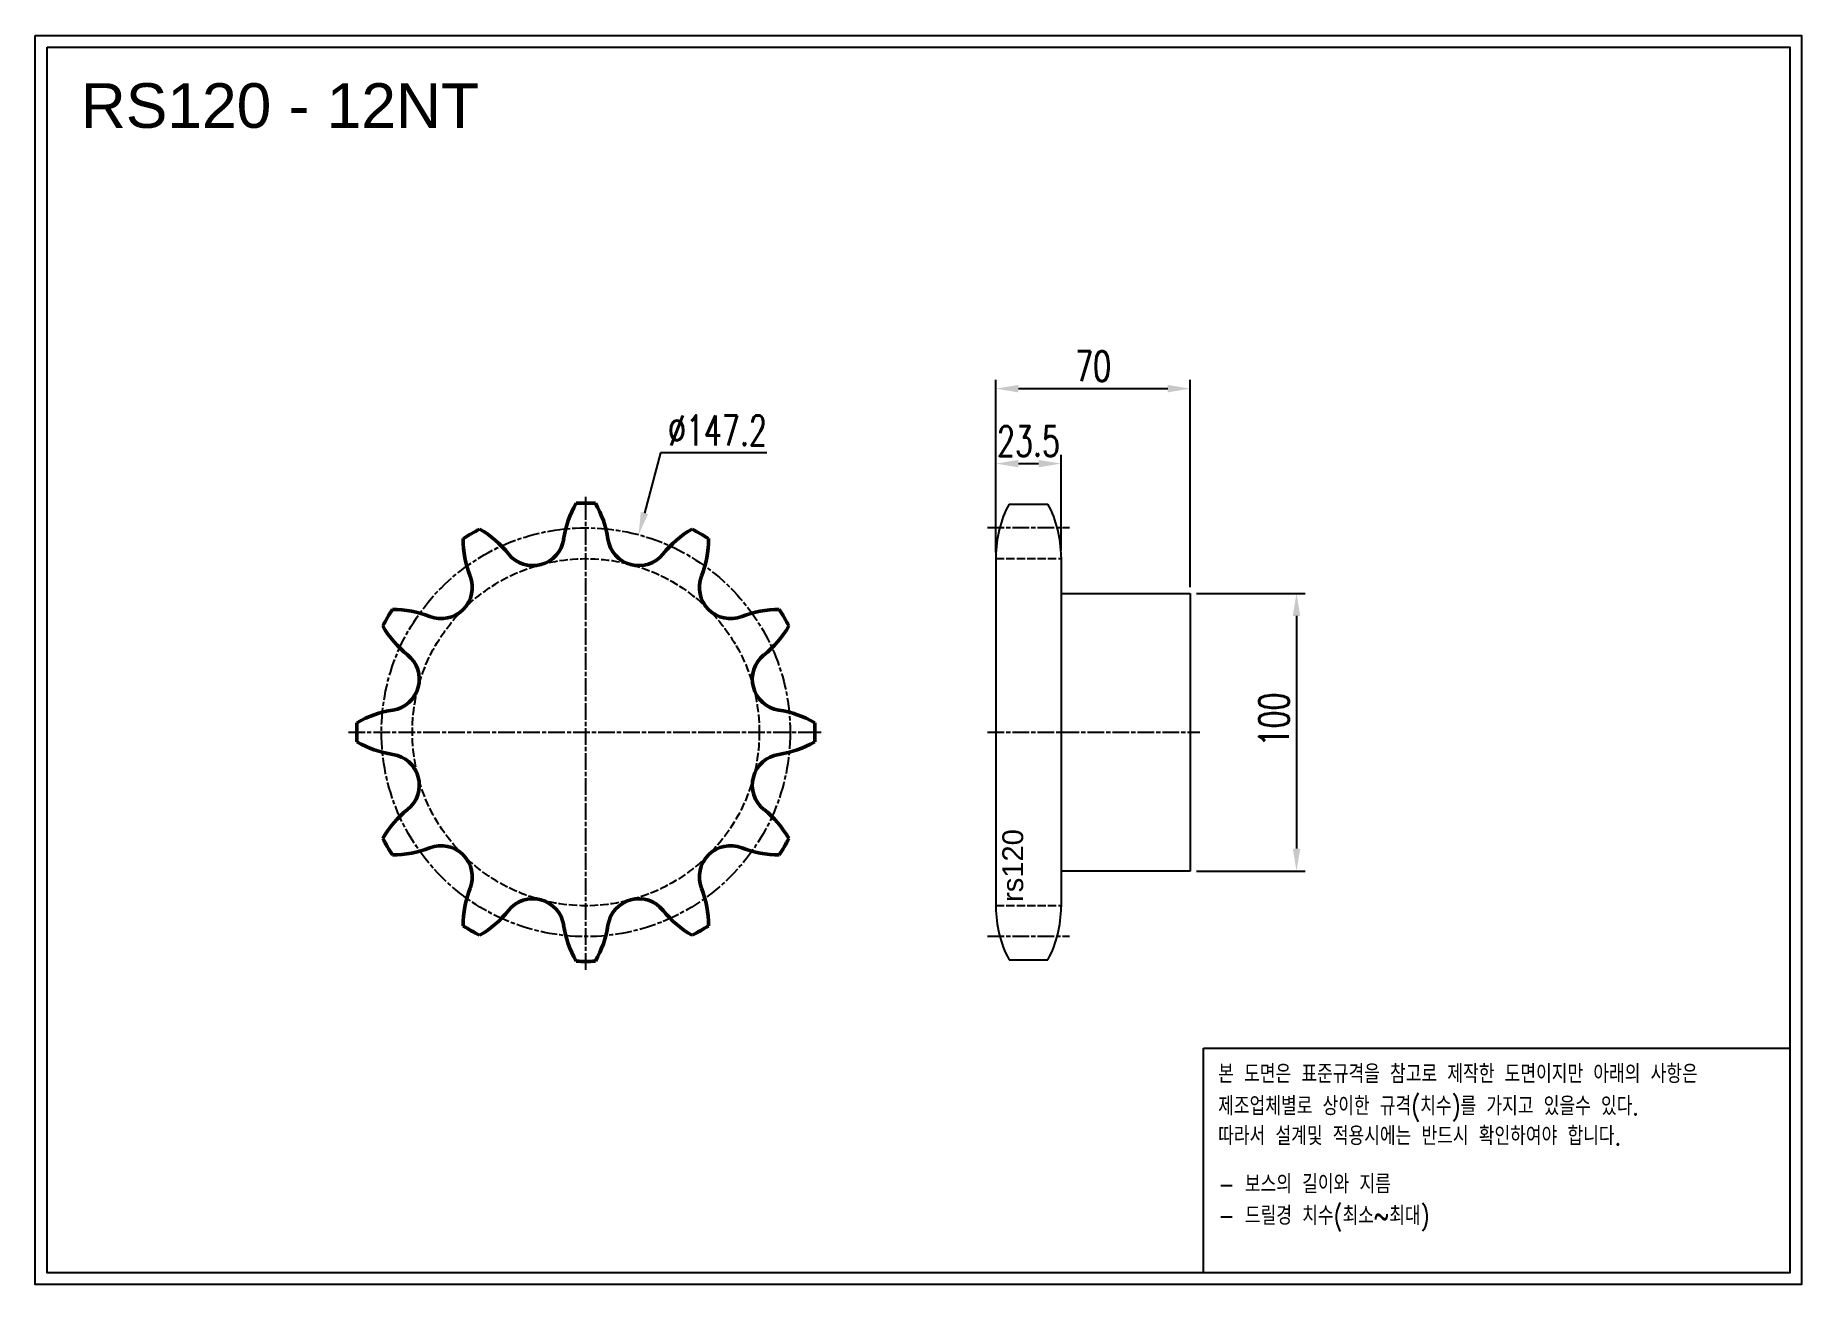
# Model space of a CAD drawing. Header units: millimetres. Extents: x -67435 to -66799, y 39429 to 39879.
import ezdxf

# ---------------------------------------------------------------- set-up
doc = ezdxf.new("R2010")
doc.units = ezdxf.units.MM
for name, pattern in [('AM_ISO02W050', [7.5, 6, -1.5]), ('AM_ISO02W050x2', [3.75, 3, -0.75]), ('AM_ISO08W050', [18, 12, -1.5, 3, -1.5]), ('AM_ISO08W050x2', [9, 6, -0.75, 1.5, -0.75])]:
    doc.linetypes.add(name, pattern=pattern)
for name, color, linetype, lineweight in [('AM_0N', 7, 'Continuous', 50), ('AM_3N', 6, 'AM_ISO02W050', 25), ('AM_7', 4, 'AM_ISO08W050', 25), ('AM_7N', 4, 'AM_ISO08W050', 25)]:
    doc.layers.add(name, color=color, linetype=linetype, lineweight=lineweight)
doc.layers.add('S-DIM', color=7, linetype='Continuous')
doc.styles.add('HAN', font='ROMANS.shx', dxfattribs={"width": 0.7, "bigfont": 'whgtxt.shx'})
doc.styles.add('HSG', font='SIMPLEX.shx', dxfattribs={"width": 0.7, "bigfont": 'HSG.shx'})
doc.styles.get("Standard").update_dxf_attribs({"font": 'arial.ttf'})
doc.dimstyles.new('APP23', dxfattribs={"dimscale": 4.5, "dimtxt": 2.4, "dimasz": 1.8, "dimexe": 0.7, "dimexo": 0.5, "dimgap": 0.6, "dimtad": 1, "dimtoh": 1, "dimdec": 1, "dimrnd": 0.01, "dimzin": 9, "dimdsep": 46, "dimtxsty": 'HSG', "dimcen": 0, "dimclrd": 1, "dimclre": 1, "dimclrt": 256, "dimazin": 2, "dimtp": 1, "dimtm": 1, "dimtfac": 0.5, "dimtdec": 1, "dimtix": 1, "dimtofl": 0, "dimtmove": 0, "dimatfit": 3, "dimfxl": 0, "dimtvp": 1, "dimtolj": 2, "dimlwd": -1, "dimlwe": -1, "dimarcsym": 0})

# ---------------------------------------------------------------- blocks, each defined once
blk = doc.blocks.new('*D1')
at = {"layer": 'Defpoints', "color": 0, "transparency": 16777216}
for p in [(-67019.5, 39678.08), (-67019.5, 39578.08), (-66981.22, 39578.08)]:
    blk.add_point(p, dxfattribs=at)
at = {"layer": 'S-DIM', "color": 1, "transparency": 16777216}
for p, q in [((-67017.25, 39678.08), (-66978.07, 39678.08)), ((-66981.22, 39669.98), (-66981.22, 39586.18)), ((-67017.25, 39578.08), (-66978.07, 39578.08))]:
    blk.add_line(p, q, dxfattribs=at)
for points in [[(-66982.57, 39669.98), (-66979.87, 39669.98), (-66981.22, 39678.08)], [(-66982.57, 39586.18), (-66979.87, 39586.18), (-66981.22, 39578.08)]]:
    blk.add_solid(points, dxfattribs=at)
at = {"layer": 'S-DIM', "transparency": 16777216, "insert": (-66989.32, 39632.68), "char_height": 10.8, "attachment_point": 5, "rotation": 90, "style": 'HSG'}
blk.add_mtext('\\A2;100', dxfattribs=at)
blk = doc.blocks.new('*D2')
at = {"layer": 'Defpoints', "color": 0, "transparency": 16777216}
for p in [(-67066, 39724.8), (-67089.5, 39690.68), (-67066, 39691.21)]:
    blk.add_point(p, dxfattribs=at)
at = {"layer": 'S-DIM', "color": 1, "transparency": 16777216}
for p, q in [((-67089.5, 39692.93), (-67089.5, 39727.95)), ((-67066, 39693.46), (-67066, 39727.95)), ((-67081.4, 39724.8), (-67074.1, 39724.8))]:
    blk.add_line(p, q, dxfattribs=at)
for points in [[(-67081.4, 39726.15), (-67081.4, 39723.45), (-67089.5, 39724.8)], [(-67074.1, 39726.15), (-67074.1, 39723.45), (-67066, 39724.8)]]:
    blk.add_solid(points, dxfattribs=at)
at = {"layer": 'S-DIM', "transparency": 16777216, "insert": (-67077.75, 39732.9), "char_height": 10.8, "attachment_point": 5, "style": 'HSG'}
blk.add_mtext('\\A2;23.5', dxfattribs=at)
blk = doc.blocks.new('*D3')
at = {"layer": 'Defpoints', "color": 0, "transparency": 16777216}
for p in [(-67019.5, 39751.8), (-67089.5, 39690.68), (-67019.5, 39678.08)]:
    blk.add_point(p, dxfattribs=at)
at = {"layer": 'S-DIM', "color": 1, "transparency": 16777216}
for p, q in [((-67089.5, 39692.93), (-67089.5, 39754.95)), ((-67019.5, 39680.33), (-67019.5, 39754.95)), ((-67081.4, 39751.8), (-67027.6, 39751.8))]:
    blk.add_line(p, q, dxfattribs=at)
for points in [[(-67081.4, 39753.15), (-67081.4, 39750.45), (-67089.5, 39751.8)], [(-67027.6, 39753.15), (-67027.6, 39750.45), (-67019.5, 39751.8)]]:
    blk.add_solid(points, dxfattribs=at)
at = {"layer": 'S-DIM', "transparency": 16777216, "insert": (-67054.5, 39759.9), "char_height": 10.8, "attachment_point": 5, "style": 'HSG'}
blk.add_mtext('\\A2;70', dxfattribs=at)
blk = doc.blocks.new('*D4')
at = {"layer": 'Defpoints', "color": 0, "transparency": 16777216}
for p in [(-67218.19, 39699.19), (-67256.22, 39556.97)]:
    blk.add_point(p, dxfattribs=at)
at = {"layer": 'S-DIM', "color": 1, "transparency": 16777216}
for p, q in [((-67210.31, 39728.67), (-67216.1, 39707.01)), ((-67171.97, 39728.67), (-67210.31, 39728.67))]:
    blk.add_line(p, q, dxfattribs=at)
blk.add_solid([(-67217.4, 39707.36), (-67214.79, 39706.66), (-67218.19, 39699.19)], dxfattribs=at)
at = {"layer": 'S-DIM', "transparency": 16777216, "insert": (-67189.79, 39736.77), "char_height": 10.8, "attachment_point": 5, "style": 'HSG'}
blk.add_mtext('\\A2;∅147.2', dxfattribs=at)
blk = doc.blocks.new('notice1')
at = {"color": 4}
blk.add_lwpolyline([(-22142.12, 1735.9), (-22053.8, 1735.9), (-22053.8, 1702.07), (-22142.12, 1702.07)], close=True, dxfattribs=at)
at = {"color": 4, "style": 'HAN', "width": 0.8}
for s, p in [('본 도면은 표준규격을 참고로 제작한 도면이지만 아래의 사항은', (-22139.9, 1730.62)), ('제조업체별로 상이한 규격(치수)를 가지고 있을수 있다.', (-22139.9, 1725.78)), ('따라서 설계및 적용시에는 반드시 확인하여야 합니다.', (-22139.9, 1721.28)), ('- 보스의 길이와 지름', (-22139.9, 1714.03)), ('- 드릴경 치수(최소~최대)', (-22139.9, 1709.27))]:
    blk.add_text(s, height=2.7949, dxfattribs=at).set_placement(p)

msp = doc.modelspace()

# ---------------------------------------------------------------- linework, layer by layer
for p, q in [((-67084.76, 39710.21), (-67070.73, 39710.21)), ((-67089.5, 39691.21), (-67089.5, 39565.17)), ((-67066, 39691.21), (-67066, 39565.17)), ((-67066, 39678.08), (-67019.5, 39678.08)), ((-67019.5, 39678.08), (-67019.5, 39578.08)), ((-67019.5, 39578.08), (-67066, 39578.08)), ((-67084.76, 39546.17), (-67070.73, 39546.17))]:
    msp.add_line(p, q)
for points in [[(-67435.49, 39879.01), (-66799.26, 39879.01), (-66799.26, 39429.15), (-67435.49, 39429.15)], [(-67431.2, 39874.73), (-66803.54, 39874.73), (-66803.54, 39433.43), (-67431.2, 39433.43)]]:
    msp.add_lwpolyline(points, close=True)
for centre, start, end in [((-67049, 39691.21), 152.02179, 180), ((-67106.5, 39691.21), 0, 27.97821), ((-67049, 39565.17), 180, 207.97821), ((-67106.5, 39565.17), 332.02179, 0)]:
    msp.add_arc(centre, 40.5, start, end)
at = {"layer": 'AM_0N'}
for centre, radius, start, end in [((-67208.27, 39691.89), 37.35, 150.05844, 171.25), ((-67237.2, 39628.08), 82.53, 87.61551, 92.38449), ((-67266.13, 39691.89), 37.35, 8.75, 29.94156), ((-67237.2, 39628.08), 82.53, 117.61551, 122.38449), ((-67294.16, 39668.88), 37.35, 38.75, 59.94156), ((-67180.24, 39668.88), 37.35, 120.05844, 141.25), ((-67237.2, 39628.08), 82.53, 57.61551, 62.38449), ((-67244.06, 39697.81), 37.35, 180.05844, 201.25), ((-67256.28, 39699.28), 11.23, 218.75, 351.25), ((-67218.12, 39699.28), 11.23, 188.75, 321.25), ((-67230.35, 39697.81), 37.35, 338.75, 359.94156), ((-67289.33, 39680.2), 11.23, 248.75, 21.25), ((-67185.08, 39680.2), 11.23, 158.75, 291.25), ((-67237.2, 39628.08), 82.53, 147.61551, 152.38449), ((-67306.93, 39634.93), 37.35, 68.75, 89.94156), ((-67167.47, 39634.93), 37.35, 90.05844, 111.25), ((-67237.2, 39628.08), 82.53, 27.61551, 32.38449), ((-67278, 39685.04), 37.35, 210.05844, 231.25), ((-67196.4, 39685.04), 37.35, 308.75, 329.94156), ((-67308.41, 39647.16), 11.23, 278.75, 51.25), ((-67166, 39647.16), 11.23, 128.75, 261.25), ((-67237.2, 39628.08), 82.53, 177.61551, 182.38449), ((-67301.02, 39599.15), 37.35, 98.75, 119.94156), ((-67173.39, 39599.15), 37.35, 60.05844, 81.25), ((-67237.2, 39628.08), 82.53, 357.61551, 2.38449), ((-67301.02, 39657.01), 37.35, 240.05844, 261.25), ((-67173.39, 39657.01), 37.35, 278.75, 299.94156), ((-67308.41, 39609), 11.23, 308.75, 81.25), ((-67166, 39609), 11.23, 98.75, 231.25), ((-67278, 39571.12), 37.35, 128.75, 149.94156), ((-67196.4, 39571.12), 37.35, 30.05844, 51.25), ((-67237.2, 39628.08), 82.53, 207.61551, 212.38449), ((-67289.33, 39575.96), 11.23, 338.75, 111.25), ((-67185.08, 39575.96), 11.23, 68.75, 201.25), ((-67237.2, 39628.08), 82.53, 327.61551, 332.38449), ((-67306.93, 39621.23), 37.35, 270.05844, 291.25), ((-67167.47, 39621.23), 37.35, 248.75, 269.94156), ((-67244.06, 39558.35), 37.35, 158.75, 179.94156), ((-67256.28, 39556.88), 11.23, 8.75, 141.25), ((-67218.12, 39556.88), 11.23, 38.75, 171.25), ((-67230.35, 39558.35), 37.35, 0.05844, 21.25), ((-67294.16, 39587.28), 37.35, 300.05844, 321.25), ((-67180.24, 39587.28), 37.35, 218.75, 239.94156), ((-67237.2, 39628.08), 82.53, 237.61551, 242.38449), ((-67208.27, 39564.27), 37.35, 188.75, 209.94156), ((-67266.13, 39564.27), 37.35, 330.05844, 351.25), ((-67237.2, 39628.08), 82.53, 297.61551, 302.38449), ((-67237.2, 39628.08), 82.53, 267.61551, 272.38449)]:
    msp.add_arc(centre, radius, start, end, dxfattribs=at)
at = {"layer": 'AM_3N', "linetype": 'AM_ISO02W050x2'}
for p, q in [((-67089.5, 39690.68), (-67066, 39690.68)), ((-67089.5, 39565.7), (-67066, 39565.7))]:
    msp.add_line(p, q, dxfattribs=at)
msp.add_circle((-67237.2, 39628.08), 62.49, dxfattribs=at)
at = {"layer": 'AM_7', "linetype": 'AM_ISO08W050x2'}
for p, q in [((-67092.5, 39701.79), (-67063, 39701.79)), ((-67092.5, 39628.08), (-67016.07, 39628.08)), ((-67092.5, 39554.59), (-67063, 39554.59))]:
    msp.add_line(p, q, dxfattribs=at)
msp.add_circle((-67237.2, 39628.08), 73.6, dxfattribs=at)
at = {"layer": 'AM_7N', "linetype": 'AM_ISO08W050x2'}
for p, q in [((-67237.2, 39542.55), (-67237.2, 39713.61)), ((-67322.73, 39628.08), (-67151.68, 39628.08))]:
    msp.add_line(p, q, dxfattribs=at)

# ---------------------------------------------------------------- block references
at = {"xscale": 2.3911759872, "yscale": 2.3911759872, "zscale": 2.3911759872}
msp.add_blockref('notice1', (-14069.03, 35363.49), dxfattribs=at)

# ---------------------------------------------------------------- texts
msp.add_text('RS120 - 12NT', height=16.0665).set_placement((-67419.1, 39845.7))
at = {"insert": (-67087.18, 39566.96), "char_height": 7.5, "attachment_point": 1, "rotation": 90}
msp.add_mtext_dynamic_manual_height_columns('rs120', width=80.6418, gutter_width=37.5, heights=[0], dxfattribs=at)

# ---------------------------------------------------------------- dimensions: what is measured, and where the dimension line sits
at = {"layer": 'S-DIM'}
dim = msp.add_linear_dim(base=(-67019.5, 39751.8), p1=(-67089.5, 39690.68), p2=(-67019.5, 39678.08), dimstyle='APP23', dxfattribs=at)
dim.commit()
dim.dimension.update_dxf_attribs({"geometry": '*D3', "text_midpoint": (-67054.5, 39759.9)})
dim = msp.add_diameter_dim_2p(p1=(-67256.22, 39556.97), p2=(-67218.19, 39699.19), dimstyle='APP23', dxfattribs=at)
dim.commit()
dim.dimension.update_dxf_attribs({"geometry": '*D4', "text_midpoint": (-67189.79, 39728.67), "dimtype": 131})
dim = msp.add_linear_dim(base=(-67066, 39724.8), p1=(-67089.5, 39690.68), p2=(-67066, 39691.21), dimstyle='APP23', dxfattribs=at)
dim.commit()
dim.dimension.update_dxf_attribs({"geometry": '*D2', "text_midpoint": (-67077.75, 39724.8), "dimtype": 128})
dim = msp.add_linear_dim(base=(-66981.22, 39578.08), p1=(-67019.5, 39678.08), p2=(-67019.5, 39578.08), angle=90, dimstyle='APP23', dxfattribs=at)
dim.commit()
dim.dimension.update_dxf_attribs({"geometry": '*D1', "text_midpoint": (-66981.22, 39632.68), "dimtype": 128})

doc.saveas('drawing.dxf')
